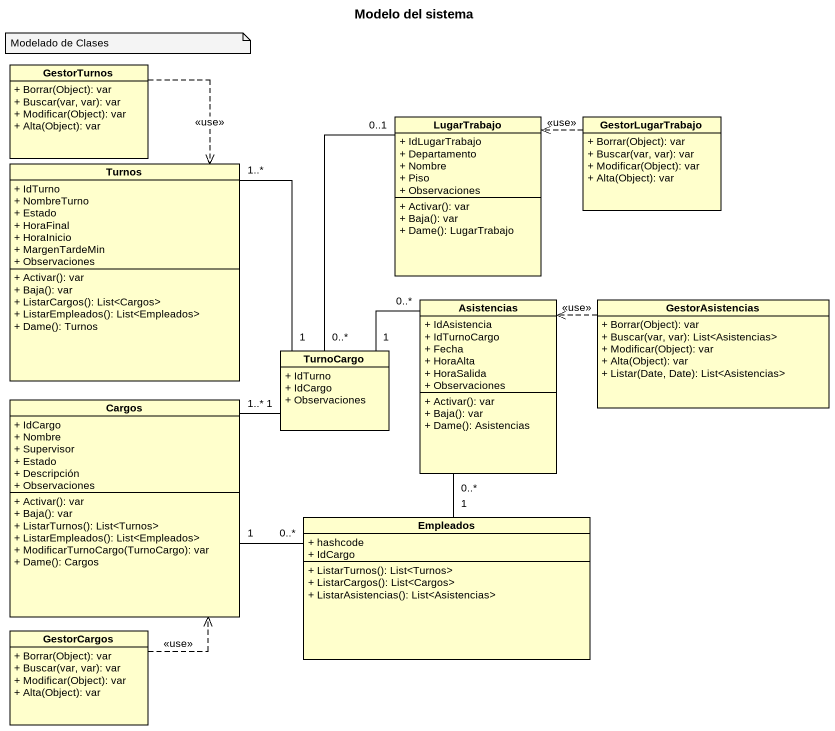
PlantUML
@startuml
title Modelo del sistema
hide circle
hide empty members
skinparam classAttributeIconSize 0
class GestorTurnos {
  + Borrar(Object): var
  + Buscar(var, var): var
  + Modificar(Object): var
  + Alta(Object): var
}
class LugarTrabajo {
  + IdLugarTrabajo
  + Departamento
  + Nombre
  + Piso
  + Observaciones
  + Activar(): var
  + Baja(): var
  + Dame(): LugarTrabajo
}
class GestorLugarTrabajo {
  + Borrar(Object): var
  + Buscar(var, var): var
  + Modificar(Object): var
  + Alta(Object): var
}
class Turnos {
  + IdTurno
  + NombreTurno
  + Estado
  + HoraFinal
  + HoraInicio
  + MargenTardeMin
  + Observaciones
  + Activar(): var
  + Baja(): var
  + ListarCargos(): List<Cargos>
  + ListarEmpleados(): List<Empleados>
  + Dame(): Turnos
}
class Asistencias {
  + IdAsistencia
  + IdTurnoCargo
  + Fecha
  + HoraAlta
  + HoraSalida
  + Observaciones
  + Activar(): var
  + Baja(): var
  + Dame(): Asistencias
}
class GestorAsistencias {
  + Borrar(Object): var
  + Buscar(var, var): List<Asistencias>
  + Modificar(Object): var
  + Alta(Object): var
  + Listar(Date, Date): List<Asistencias>
}
class TurnoCargo {
  + IdTurno
  + IdCargo
  + Observaciones
}
class Cargos {
  + IdCargo
  + Nombre
  + Supervisor
  + Estado
  + Descripción
  + Observaciones
  + Activar(): var
  + Baja(): var
  + ListarTurnos(): List<Turnos>
  + ListarEmpleados(): List<Empleados>
  + ModificarTurnoCargo(TurnoCargo): var
  + Dame(): Cargos
}
class Empleados {
  + hashcode
  + IdCargo
  + ListarTurnos(): List<Turnos>
  + ListarCargos(): List<Cargos>
  + ListarAsistencias(): List<Asistencias>
}
class GestorCargos {
  + Borrar(Object): var
  + Buscar(var, var): var
  + Modificar(Object): var
  + Alta(Object): var
}
GestorTurnos ..> Turnos : <<use>>
GestorLugarTrabajo .left.> LugarTrabajo : <<use>>
Turnos "1..*" -right- "1" TurnoCargo
Asistencias "0..*" -left- "1" TurnoCargo
GestorAsistencias .left.> Asistencias : <<use>>
TurnoCargo "0..*" -up- "0..1" LugarTrabajo
TurnoCargo "1" -left- "1..*" Cargos
Cargos "1" -right- "0..*" Empleados
Empleados "1" -up- "0..*" Asistencias
GestorCargos .up.> Cargos : <<use>>
note as N1
  Modelado de Clases
end note
@enduml
